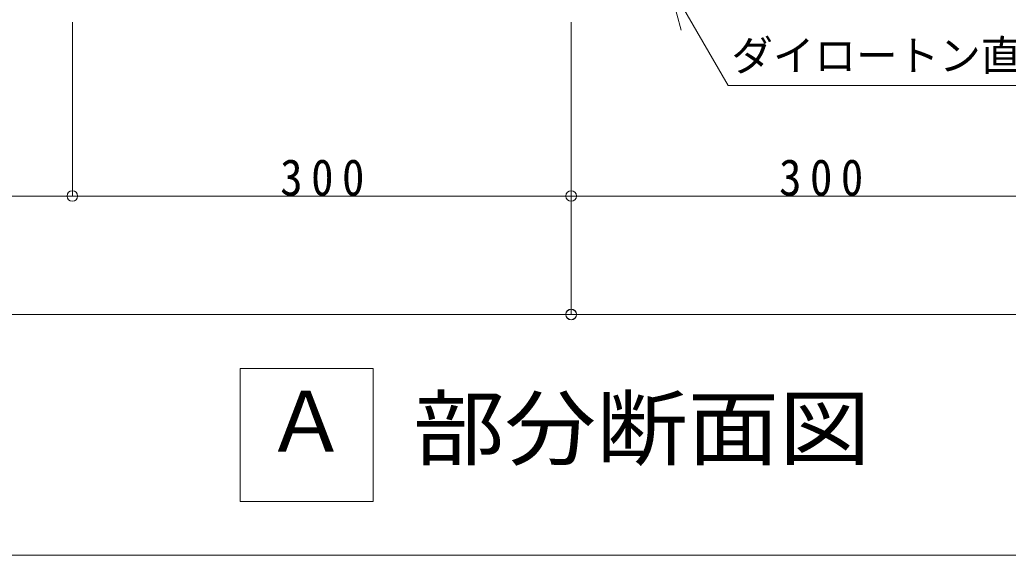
# Model space of a CAD drawing. Units: millimetres at full size, sheet at 1:10; details may follow other scales. Extents: x -2077 to 2023, y -1433 to 1417.
# Drawn here: x 396 to 990, y 57 to 379 of the extents above; entities that cross this region are included whole.
import ezdxf
from ezdxf.enums import TextEntityAlignment as Align

# ---------------------------------------------------------------- set-up
doc = ezdxf.new("R2010")
doc.units = ezdxf.units.MM
doc.header["$LTSCALE"] = 10
for name, color, linetype, lineweight in [('1-1_寸法', 7, 'Continuous', 9), ('1-2_文字', 7, 'Continuous', 9), ('F-1_レイアウト', 7, 'Continuous', 9)]:
    doc.layers.add(name, color=color, linetype=linetype, lineweight=lineweight)
doc.styles.add('ＭＳ ゴシック', font='')
doc.styles.get('ＭＳ ゴシック').set_extended_font_data('MS Gothic')

msp = doc.modelspace()

# ---------------------------------------------------------------- linework, layer by layer
at = {"layer": '1-1_寸法'}
for p, q in [((427.35, 272.68), (427.35, 377.32)), ((727.35, 272.68), (727.35, 377.32)), ((727.35, 201.51), (727.35, 377.32)), ((-172.65, 272.68), (1627.35, 272.68)), ((-172.65, 201.51), (727.35, 201.51)), ((727.35, 201.51), (1627.35, 201.51))]:
    msp.add_line(p, q, dxfattribs=at)
for centre in [(427.35, 272.81), (727.35, 272.81), (727.35, 201.63), (727.35, 201.51)]:
    msp.add_circle(centre, 3.19, dxfattribs=at)
at = {"layer": '1-2_文字'}
for p, q in [((785.7, 401.46), (793.47, 372.49)), ((821.65, 339.21), (785.7, 401.46)), ((821.65, 339.21), (1141.58, 339.21)), ((528.29, 169.16), (528.29, 89.16)), ((608.29, 169.16), (528.29, 169.16)), ((608.29, 89.16), (608.29, 169.16)), ((528.29, 89.16), (608.29, 89.16))]:
    msp.add_line(p, q, dxfattribs=at)
at = {"layer": 'F-1_レイアウト'}
msp.add_line((-677.43, 56.81), (2022.57, 56.81), dxfattribs=at)

# ---------------------------------------------------------------- texts
at = {"layer": '1-1_寸法', "char_height": 21.99, "attachment_point": 7, "style": 'ＭＳ ゴシック'}
for insert in [(552.35, 272.68), (852.35, 272.68)]:
    msp.add_mtext('\\T1.38;\\W0.9;300', dxfattribs=dict(at, insert=insert))
at = {"layer": '1-2_文字', "style": 'ＭＳ ゴシック'}
for s, height, p in [('ダイロートン直張工法用t12', 18.33, (823.63, 342.64)), ('Ａ', 36.66, (543.01, 107.99))]:
    msp.add_text(s, height=height, dxfattribs=at).set_placement(p, align=Align.BOTTOM_LEFT)
at = {"layer": '1-2_文字', "style": 'ＭＳ ゴシック', "width": 1.1}
msp.add_text('部分断面図', height=36.66, dxfattribs=at).set_placement((632.33, 103.85), align=Align.BOTTOM_LEFT)

doc.saveas('drawing.dxf')
